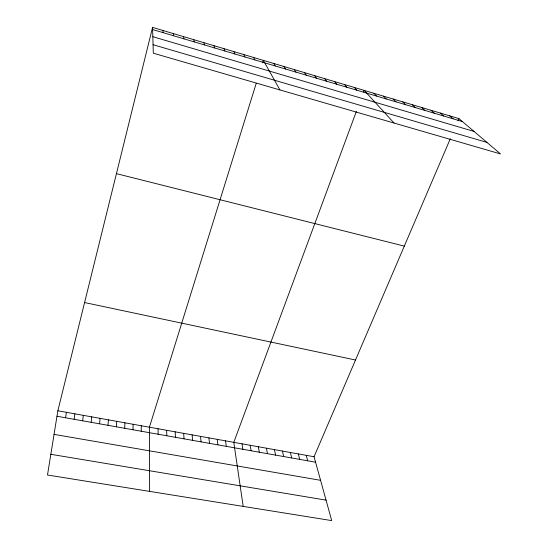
<?xml version="1.0" encoding="UTF-8"?>
<svg xmlns="http://www.w3.org/2000/svg" width="548" height="548" viewBox="0 0 548 548"><rect width="100%" height="100%" fill="white"/><g stroke="black" fill="none" stroke-linecap="round" stroke-linejoin="round"><path stroke-width="0.82" d="M141.233 431.228L141.295 425.748M132.993 429.762L133.13 424.282M124.711 428.289L124.923 422.809M116.388 426.81L116.683 421.33M108.025 425.323L108.401 419.843M99.62 423.83L100.079 418.35M91.174 422.33L91.715 416.85M82.686 420.823L83.31 415.343M74.158 419.302L74.871 413.829M65.589 417.781L66.383 412.308M152.563 27.4L153.303 53.19L500.502 153.926L458.943 118.601L152.563 27.4L57.855 410.781L47.498 475.006L331.704 520.6L314.066 456.737L450.319 138.726M256.252 83.255L149.419 427.2L149.618 491.392M262.643 62.671L263.355 60.383L279.925 89.927M356.358 111.443L233.791 442.339L243.175 506.4M363.577 91.954L364.16 90.386L394.08 123.047M457.977 120.855L458.943 118.601M50.834 454.306L326.053 500.132M54.053 434.372L320.58 480.322M56.971 416.247L315.579 462.217M57.855 410.781L314.066 456.737M84.591 302.544L355.508 360.009M116.436 173.641L404.308 246.121M153.056 44.71L486.96 142.412M152.83 36.695L474.054 131.445M152.625 29.537L462.43 121.567M449.716 115.861L453.114 118.8M440.441 113.094L443.743 116.018M431.105 110.319L434.311 113.217M421.713 107.524L424.823 110.395M412.267 104.709L415.281 107.559M402.766 101.88L405.678 104.709M393.204 99.03L396.012 101.839M383.579 96.167L386.285 98.948M373.9 93.29L376.503 96.044M354.357 87.468L356.755 90.173M344.5 84.536L346.788 87.214M334.575 81.584L336.753 84.234M324.594 78.611L326.663 81.234M314.545 75.617L316.504 78.22M304.435 72.61L306.284 75.186M294.262 69.582L295.995 72.124M284.022 66.534L285.638 69.048M273.719 63.465L275.219 65.959M253.58 57.472L254.847 59.903M243.75 54.547L244.908 56.951M233.866 51.601L234.9 53.978M223.913 48.642L224.838 50.991M213.905 45.662L214.713 47.984M203.835 42.662L204.52 44.957M306.216 455.326L307.661 460.806M298.324 453.908L299.701 459.395M193.711 39.648L194.273 41.908M290.399 452.49L291.707 457.97M282.432 451.059L283.665 456.546M274.425 449.627L275.589 455.107M266.376 448.182L267.472 453.669M183.518 36.613L183.957 38.846M258.293 446.73L259.314 452.216M250.169 445.271L251.114 450.757M241.997 443.812L242.88 449.292M173.264 33.558L173.579 35.764M225.543 440.859L226.276 446.346M217.255 439.373L217.905 444.853M208.925 437.879L209.5 443.359M200.554 436.372L201.048 441.859M162.948 30.489L163.133 32.661M192.136 434.865L192.56 440.352M183.683 433.345L184.018 438.832M175.182 431.824L175.442 437.304M166.633 430.29L166.818 435.776M158.05 428.748L158.146 434.235"/></g></svg>
